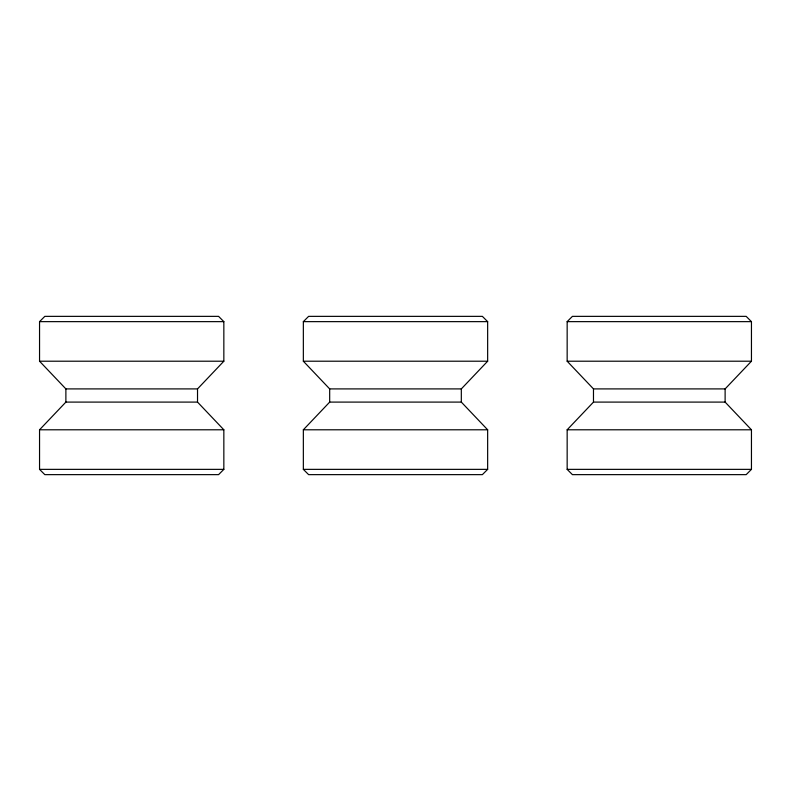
<?xml version="1.0" encoding="UTF-8"?>
<svg xmlns="http://www.w3.org/2000/svg" width="791" height="791" viewBox="0 0 791 791"><rect width="100%" height="100%" fill="white"/><g stroke="black" fill="none" stroke-linecap="round" stroke-linejoin="round"><path stroke-width="1.19" d="M39.55 429.79L65.88 402.095L65.88 388.905L39.55 361.21L39.55 321.64L44.82 316.36L218.583 316.36L223.843 321.64L223.843 361.21L197.523 388.905L197.523 402.095L223.843 429.79L223.843 469.36L218.583 474.64L44.82 474.64L39.55 469.36L39.55 429.79L223.843 429.79M303.349 429.79L329.679 402.095L329.679 388.905L303.349 361.21L303.349 321.64L308.619 316.36L482.381 316.36L487.651 321.64L487.651 361.21L461.321 388.905L461.321 402.095L487.651 429.79L487.651 469.36L482.381 474.64L308.619 474.64L303.349 469.36L303.349 429.79L487.651 429.79M567.157 429.79L593.477 402.095L593.477 388.905L567.157 361.21L567.157 321.64L572.417 316.36L746.18 316.36L751.45 321.64L751.45 361.21L725.12 388.905L725.12 402.095L751.45 429.79L751.45 469.36L746.18 474.64L572.417 474.64L567.157 469.36L567.157 429.79L751.45 429.79M39.55 321.64L223.843 321.64M303.349 321.64L487.651 321.64M567.157 321.64L751.45 321.64M39.55 361.21L223.843 361.21M303.349 361.21L487.651 361.21M567.157 361.21L751.45 361.21M65.88 388.905L197.523 388.905M329.679 388.905L461.321 388.905M593.477 388.905L725.12 388.905M65.88 402.095L197.523 402.095M329.679 402.095L461.321 402.095M593.477 402.095L725.12 402.095M39.55 469.36L223.843 469.36M303.349 469.36L487.651 469.36M567.157 469.36L751.45 469.36"/></g></svg>
